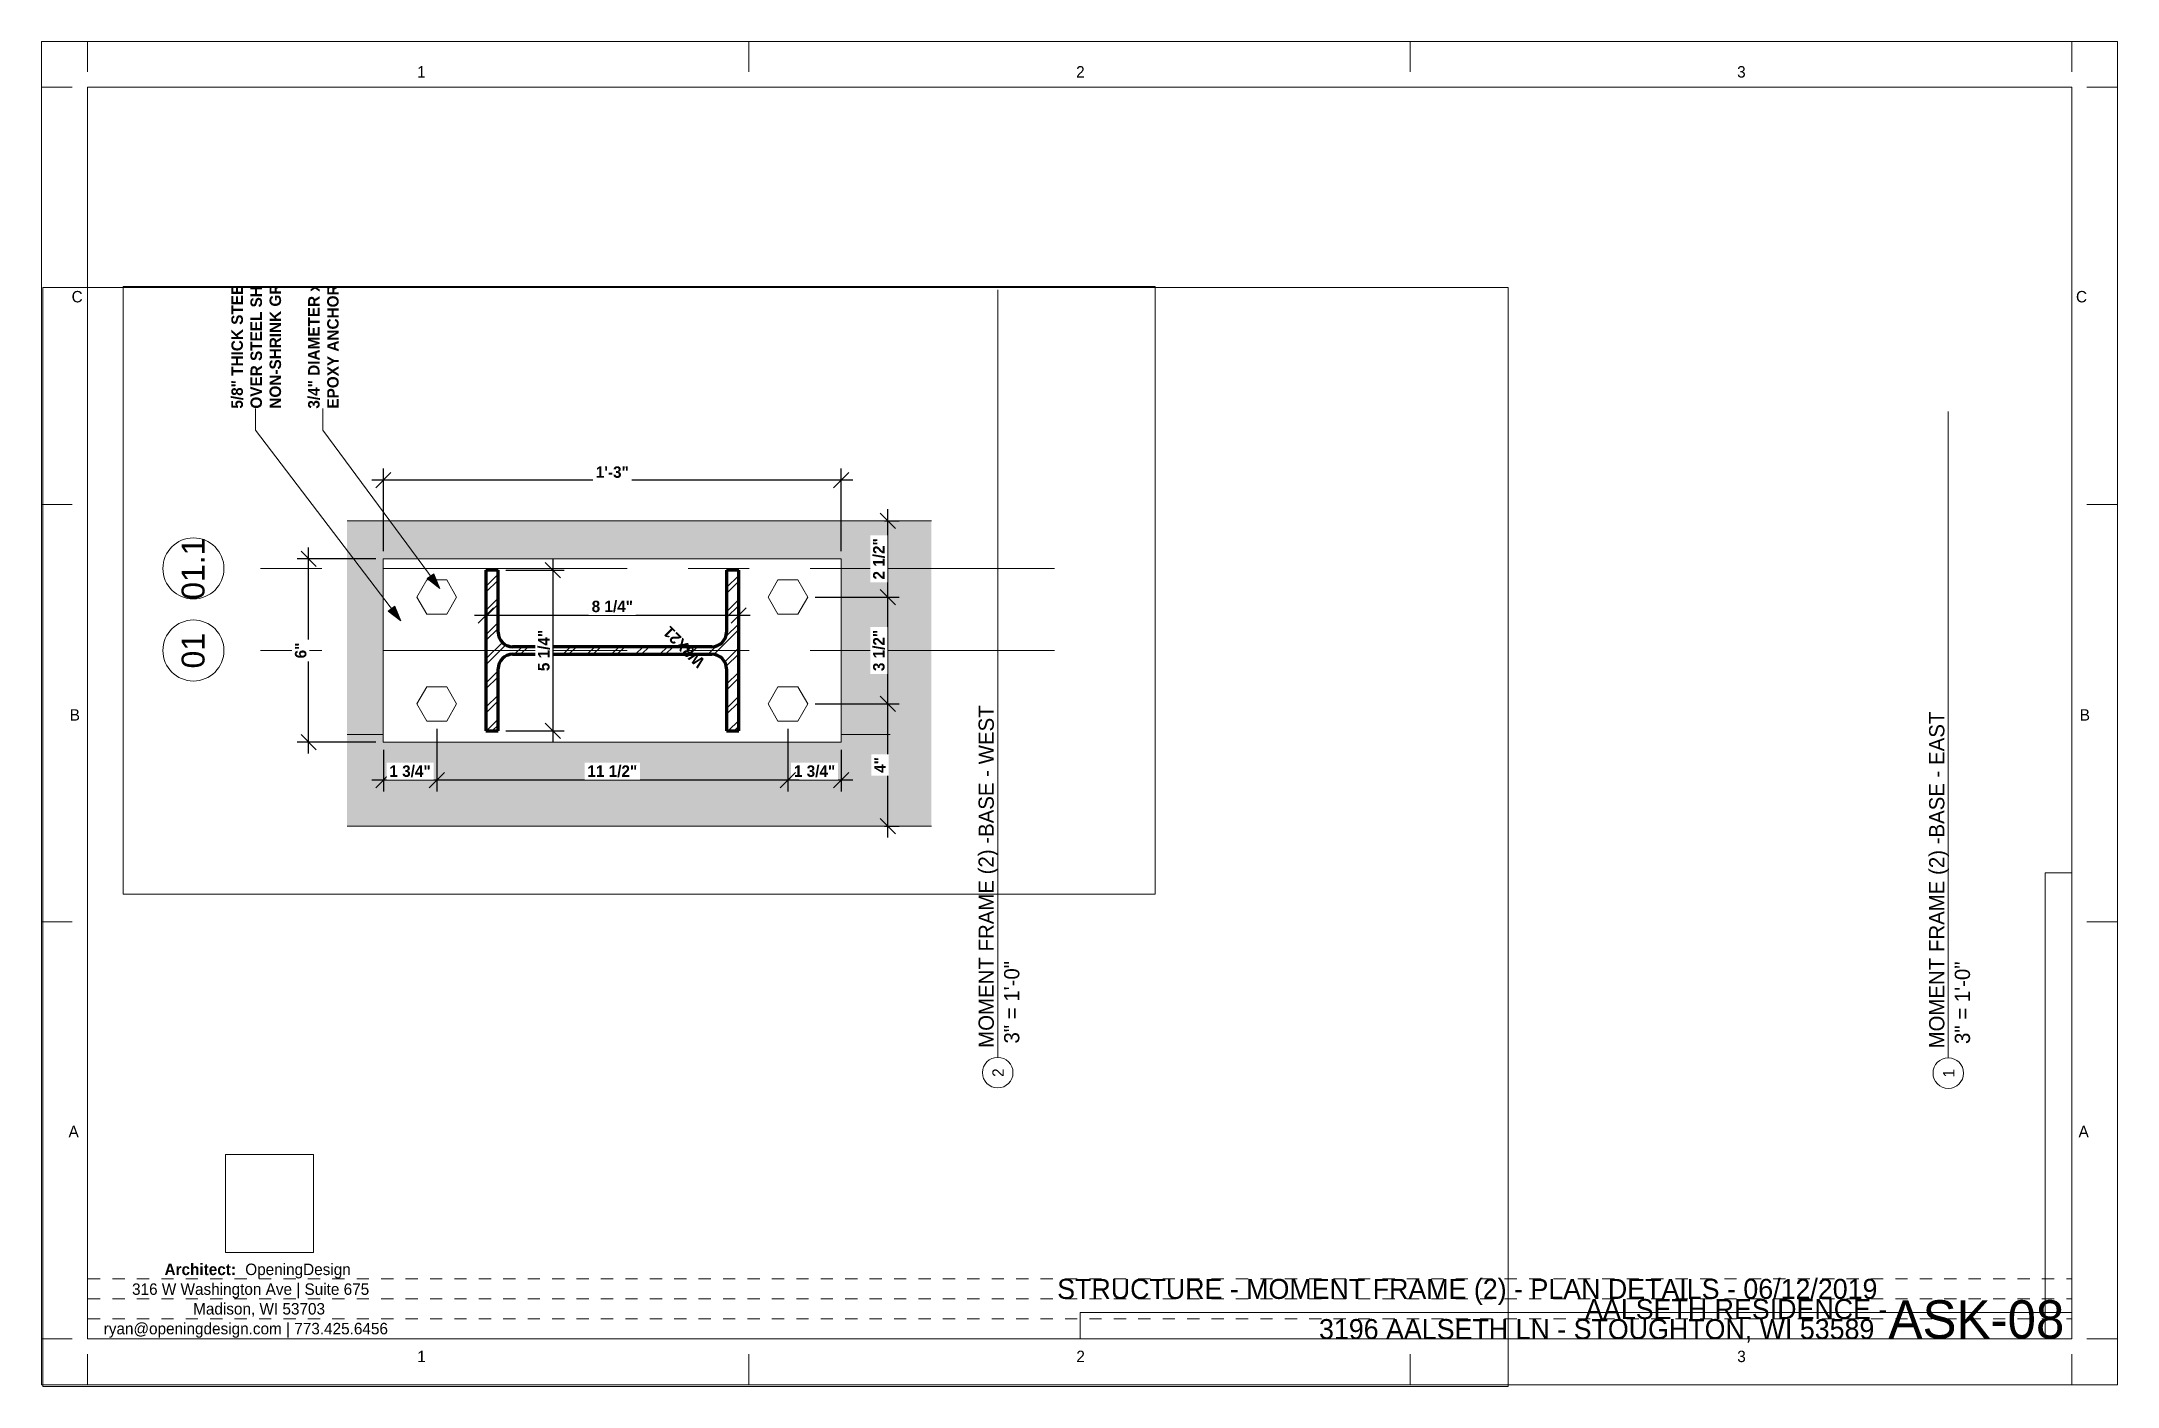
# Paper-space layout 'Layout1' of a CAD drawing. Header units: inches. Extents: x 0 to 17, y 0 to 11.
# The model-space entities are those that its viewports show. They can reach past a viewport. Long polylines and large blocks are cut down to what shows.
import ezdxf

# ---------------------------------------------------------------- set-up
doc = ezdxf.new("R2010")
doc.units = ezdxf.units.IN
doc.header["$MEASUREMENT"] = 0
for name, pattern in [('Dash 1_16_', [0.125, 0.0625, -0.0625]), ('Dot 1_32_', [0.03125, 0, -0.03125]), ('Grid Line 1_2_', [0.875, 0.5, -0.125, 0.125, -0.125])]:
    doc.linetypes.add(name, pattern=pattern)
for name, color, linetype, lineweight in [('A-ANNO-DIMS-1', 211, 'Continuous', 30), ('A-DETL-1', 90, 'Dash 1_16_', 9), ('A-GENM', 5, 'Continuous', 9), ('G-ANNO-TEXT', 231, 'Continuous', 9), ('G-ANNO-TTLB', 6, 'Continuous', 9), ('G-ANNO-TTLB-MEDM', 33, 'Continuous', 20), ('S-BEAM', 12, 'Continuous', 9), ('S-COLS-1', 7, 'Continuous', 9), ('S-COLS-2', 52, 'Continuous', 70), ('S-COLS-IDEN', 171, 'Continuous', 9), ('S-FNDN', 32, 'Continuous', 18), ('S-GRID-1', 1, 'Grid Line 1_2_', 9), ('S-GRID-IDEN', 1, 'Continuous', 9)]:
    doc.layers.add(name, color=color, linetype=linetype, lineweight=lineweight)
doc.layers.add('G-ANNO-NPLT', color=191, linetype='Continuous', plot=False)
doc.layers.add('S-FNDN-1', color=235, linetype='Continuous', lineweight=18, transparency=0.4)
doc.styles.add('Arial', font='arial.ttf', dxfattribs={"height": 0.75})
doc.styles.add('Century Gothic', font='ufonts.com_century-gothic.ttf', dxfattribs={"height": 0.125})
doc.styles.add('Century Gothic_1', font='ufonts.com_century-gothic.ttf', dxfattribs={"height": 0.09375})
doc.styles.add('Century Gothic_2', font='ufonts.com_century-gothic.ttf', dxfattribs={"height": 0.164062})
doc.styles.add('Century Gothic_3', font='ufonts.com_century-gothic.ttf', dxfattribs={"height": 0.3125})
doc.styles.add('Century Gothic_B', font='GOTHICB.TTF', dxfattribs={"height": 0.375})
doc.styles.add('Century Gothic_B_1', font='GOTHICB.TTF', dxfattribs={"height": 0.09375})
doc.dimstyles.new('OD__1_16__Tol__', dxfattribs={"dimscale": 12, "dimtxt": 0.391563, "dimasz": 0.041667, "dimexe": 0.03125, "dimexo": 0.020833, "dimgap": 0.005208, "dimtad": 1, "dimdec": 4, "dimrnd": 0.0625, "dimzin": 3, "dimdsep": 46, "dimlunit": 4, "dimtxsty": 'Century Gothic_B', "dimblk1": 'OBLIQUE', "dimblk2": 'OBLIQUE', "dimsah": 1, "dimcen": 0.09, "dimdle": 0.03125, "dimazin": 0, "dimtfac": 1, "dimtdec": 4, "dimtix": 1, "dimtmove": 0, "dimatfit": 3, "dimfxl": 1, "dimtvp": 1, "dimtfill": 1, "dimfrac": 2, "dimtolj": 1, "dimtzin": 0, "dimlwd": 30, "dimlwe": 30, "dimarcsym": 2})
picture_1 = doc.add_image_def('image1.jpg', size_in_pixel=(547, 610))
picture_2 = doc.add_image_def('image2.jpg', size_in_pixel=(95, 1663))
picture_3 = doc.add_image_def('image3.jpg', size_in_pixel=(3536, 95))

# ---------------------------------------------------------------- blocks, each defined once
blk = doc.blocks.new('Viewport - All On-1560281-STRUCTURE - MOMENT FRAME _2_ - PLAN DETAILS')
at = {"layer": 'G-ANNO-TTLB'}
for start, end in [(360, 180), (180, 360)]:
    blk.add_arc((-0.125, 0), 0.125, start, end, dxfattribs=at)
blk = doc.blocks.new('OD Title Block - 11x17 - Presentation - one-1825712-STRUCTURE - MOMENT FRAME _2_ - PLAN DETAILS')
at = {"layer": 'G-ANNO-TTLB'}
for p, q in [((-0.01, 11.014), (16.99, 11.014)), ((-0.01, 0.014), (-0.01, 11.014)), ((16.99, 0.014), (16.99, 11.014)), ((-0.01, 0.014), (16.99, 0.014))]:
    blk.add_line(p, q, dxfattribs=at)
at = {"layer": 'G-ANNO-TTLB', "linetype": 'Dot 1_32_', "lineweight": 13}
for p, q in [((0.371, 0.881), (16.615, 0.881)), ((0.371, 0.717), (16.615, 0.717)), ((0.371, 0.553), (16.615, 0.553))]:
    blk.add_line(p, q, dxfattribs=at)
at = {"layer": 'G-ANNO-TTLB-MEDM'}
for p, q in [((0.365, 10.764), (0.365, 11.014)), ((5.781, 10.764), (5.781, 11.014)), ((11.198, 10.764), (11.198, 11.014)), ((16.615, 10.764), (16.615, 11.014)), ((0.24, 10.639), (-0.01, 10.639)), ((0.365, 10.639), (16.615, 10.639)), ((0.365, 10.639), (0.365, 0.389)), ((16.615, 10.639), (16.615, 0.389)), ((16.74, 10.639), (16.99, 10.639)), ((0.24, 7.222), (-0.01, 7.222)), ((16.74, 7.222), (16.99, 7.222)), ((0.24, 3.805), (-0.01, 3.805)), ((16.74, 3.805), (16.99, 3.805)), ((0.24, 0.389), (-0.01, 0.389)), ((0.365, 0.389), (16.615, 0.389)), ((16.74, 0.389), (16.99, 0.389)), ((0.365, 0.264), (0.365, 0.014)), ((5.781, 0.264), (5.781, 0.014)), ((11.198, 0.264), (11.198, 0.014)), ((16.615, 0.264), (16.615, 0.014))]:
    blk.add_line(p, q, dxfattribs=at)
at = {"layer": 'G-ANNO-TTLB', "attachment_point": 1}
for s, insert, char_height, width, style in [('1', (3.065, 10.812), 0.0937, 0.08837, 'Century Gothic_1'), ('2', (8.462, 10.812), 0.0937, 0.08837, 'Century Gothic_1'), ('3', (13.875, 10.812), 0.0937, 0.08837, 'Century Gothic_1'), ('C', (0.236, 8.971), 0.0937, 0.11363, 'Century Gothic_1'), ('C', (16.65, 8.971), 0.0937, 0.11363, 'Century Gothic_1'), ('B', (0.221, 5.546), 0.0937, 0.09153, 'Century Gothic_1'), ('B', (16.681, 5.546), 0.0937, 0.09153, 'Century Gothic_1'), ('A', (0.211, 2.135), 0.0937, 0.11678, 'Century Gothic_1'), ('A', (16.671, 2.135), 0.0937, 0.11678, 'Century Gothic_1'), ('Architect: ', (0.997, 1.006), 0.09375, 0.80169, 'Century Gothic_B_1'), ('OpeningDesign', (1.658, 1.006), 0.09375, 1.212, 'Century Gothic_1'), ('316 W Washington Ave | Suite 675', (0.731, 0.844), 0.09375, 2.65756, 'Century Gothic_1'), ('Madison, WI 53703', (1.231, 0.683), 0.09375, 1.44556, 'Century Gothic_1'), ('ryan@openingdesign.com | 773.425.6456', (0.499, 0.521), 0.09375, 3.21937, 'Century Gothic_1'), ('1', (3.067, 0.293), 0.0937, 0.08837, 'Century Gothic_1'), ('2', (8.464, 0.293), 0.0937, 0.08837, 'Century Gothic_1'), ('3', (13.876, 0.293), 0.0937, 0.08837, 'Century Gothic_1')]:
    blk.add_mtext(s, dxfattribs=dict(at, insert=insert, char_height=char_height, width=width, style=style))
at = {"layer": 'G-ANNO-TTLB'}
image = blk.add_image(picture_2, insert=(16.397, 0.389), size_in_units=(0.218, 3.818), dxfattribs=at)
image.dxf.flags = 7
image = blk.add_image(picture_1, insert=(1.497, 1.098), size_in_units=(0.719, 0.802), dxfattribs=at)
image.dxf.flags = 7
image = blk.add_image(picture_3, insert=(8.496, 0.389), size_in_units=(8.119, 0.218), dxfattribs=at)
image.dxf.flags = 7
blk = doc.blocks.new('051200 - Structural Steel Framing - Base Plate - 4 holes - 5_8in x 6in x 15in-1891183-MOMENT FRAME _2_ -BASE - WEST')
at = {"layer": 'A-GENM'}
for p, q in [((-2629.57, 8421.325), (-2629.894, 8420.763)), ((-2628.92, 8421.325), (-2629.57, 8421.325)), ((-2628.595, 8420.763), (-2628.92, 8421.325)), ((-2618.07, 8421.325), (-2618.394, 8420.763)), ((-2617.42, 8421.325), (-2618.07, 8421.325)), ((-2617.095, 8420.763), (-2617.42, 8421.325)), ((-2629.894, 8420.763), (-2629.57, 8420.2)), ((-2628.92, 8420.2), (-2628.595, 8420.763)), ((-2618.394, 8420.763), (-2618.07, 8420.2)), ((-2617.42, 8420.2), (-2617.095, 8420.763)), ((-2629.57, 8420.2), (-2628.92, 8420.2)), ((-2618.07, 8420.2), (-2617.42, 8420.2)), ((-2629.57, 8417.825), (-2629.894, 8417.263)), ((-2628.92, 8417.825), (-2629.57, 8417.825)), ((-2628.595, 8417.263), (-2628.92, 8417.825)), ((-2618.07, 8417.825), (-2618.394, 8417.263)), ((-2617.42, 8417.825), (-2618.07, 8417.825)), ((-2617.095, 8417.263), (-2617.42, 8417.825)), ((-2629.894, 8417.263), (-2629.57, 8416.7)), ((-2628.92, 8416.7), (-2628.595, 8417.263)), ((-2618.394, 8417.263), (-2618.07, 8416.7)), ((-2617.42, 8416.7), (-2617.095, 8417.263)), ((-2629.57, 8416.7), (-2628.92, 8416.7)), ((-2618.07, 8416.7), (-2617.42, 8416.7))]:
    blk.add_line(p, q, dxfattribs=at)
at = {"layer": 'S-BEAM'}
for p, q in [((-2615.995, 8422.013), (-2630.995, 8422.013)), ((-2630.995, 8422.013), (-2630.995, 8416.013)), ((-2615.995, 8416.013), (-2615.995, 8422.013)), ((-2630.995, 8416.013), (-2615.995, 8416.013))]:
    blk.add_line(p, q, dxfattribs=at)
blk = doc.blocks.new('Grid - Grid Head - Circle-50561-MOMENT FRAME _2_ -BASE - WEST')
at = {"layer": 'S-GRID-IDEN'}
for start, end in [(90, 270), (270, 90)]:
    blk.add_arc((-2637.215, 8421.7), 1, start, end, dxfattribs=at)
blk = doc.blocks.new('_Oblique')
at = {"color": 0, "linetype": 'ByBlock', "lineweight": -2}
blk.add_line((-0.5, -0.5), (0.5, 0.5), dxfattribs=at)
blk = doc.blocks.new('DIMBLOCK11-MOMENT FRAME _2_ -BASE - WEST')
at = {"layer": 'A-ANNO-DIMS-1', "color": 0, "lineweight": 30, "transparency": 16777216}
for p, q in [((-2546.45, 8416.45), (-2546.45, 8414.393)), ((-2544.7, 8415.763), (-2544.7, 8414.393)), ((-2544.325, 8414.768), (-2546.825, 8414.768))]:
    blk.add_line(p, q, dxfattribs=at)
at = {"layer": 'Defpoints', "color": 0, "transparency": 16777216}
for p in [(-2546.45, 8416.7), (-2544.7, 8416.013)]:
    blk.add_point(p, dxfattribs=at)
at = {"layer": 'A-ANNO-DIMS-1', "color": 0, "lineweight": 30, "transparency": 16777216, "xscale": 0.4999999999999999, "yscale": 0.4999999999999999, "zscale": 0.4999999999999999, "rotation": 180}
blk.add_blockref('_Oblique', (-2546.45, 8414.768), dxfattribs=at)
at = {"layer": 'A-ANNO-DIMS-1', "color": 0, "lineweight": 30, "transparency": 16777216, "xscale": 0.4999999999999999, "yscale": 0.4999999999999999, "zscale": 0.4999999999999999}
blk.add_blockref('_Oblique', (-2544.7, 8414.768), dxfattribs=at)
at = {"layer": 'A-ANNO-DIMS-1', "color": 0, "transparency": 16777216, "insert": (-2545.575, 8415.056), "char_height": 0.375, "attachment_point": 5, "style": 'Century Gothic_B', "bg_fill": 3, "box_fill_scale": 1.25, "bg_fill_color": 256, "bg_fill_true_color": 13158600, "bg_fill_transparency": 0}
blk.add_mtext('\\A1;1 3/4"', dxfattribs=at)
at = {"layer": 'Defpoints', "color": 0, "transparency": 16777216}
blk.add_point((-2546.45, 8414.768), dxfattribs=at)
blk = doc.blocks.new('DIMBLOCK12-MOMENT FRAME _2_ -BASE - WEST')
at = {"layer": 'A-ANNO-DIMS-1', "color": 0, "lineweight": 30, "transparency": 16777216}
for p, q in [((-2557.95, 8416.45), (-2557.95, 8414.393)), ((-2546.45, 8416.45), (-2546.45, 8414.393)), ((-2546.075, 8414.768), (-2558.325, 8414.768))]:
    blk.add_line(p, q, dxfattribs=at)
at = {"layer": 'Defpoints', "color": 0, "transparency": 16777216}
for p in [(-2557.95, 8416.7), (-2546.45, 8416.7), (-2557.95, 8414.768)]:
    blk.add_point(p, dxfattribs=at)
at = {"layer": 'A-ANNO-DIMS-1', "color": 0, "lineweight": 30, "transparency": 16777216, "xscale": 0.4999999999999999, "yscale": 0.4999999999999999, "zscale": 0.4999999999999999, "rotation": 180}
blk.add_blockref('_Oblique', (-2557.95, 8414.768), dxfattribs=at)
at = {"layer": 'A-ANNO-DIMS-1', "color": 0, "lineweight": 30, "transparency": 16777216, "xscale": 0.4999999999999999, "yscale": 0.4999999999999999, "zscale": 0.4999999999999999}
blk.add_blockref('_Oblique', (-2546.45, 8414.768), dxfattribs=at)
at = {"layer": 'A-ANNO-DIMS-1', "color": 0, "transparency": 16777216, "insert": (-2552.2, 8415.056), "char_height": 0.375, "attachment_point": 5, "style": 'Century Gothic_B', "bg_fill": 3, "box_fill_scale": 1.25, "bg_fill_color": 256, "bg_fill_true_color": 13158600, "bg_fill_transparency": 0}
blk.add_mtext('\\A1;11 1/2"', dxfattribs=at)
blk = doc.blocks.new('DIMBLOCK13-MOMENT FRAME _2_ -BASE - WEST')
at = {"layer": 'A-ANNO-DIMS-1', "color": 0, "lineweight": 30, "transparency": 16777216}
for p, q in [((-2557.95, 8416.45), (-2557.95, 8414.393)), ((-2559.7, 8415.763), (-2559.7, 8414.393)), ((-2557.575, 8414.768), (-2560.075, 8414.768))]:
    blk.add_line(p, q, dxfattribs=at)
at = {"layer": 'Defpoints', "color": 0, "transparency": 16777216}
for p in [(-2557.95, 8416.7), (-2559.7, 8416.013)]:
    blk.add_point(p, dxfattribs=at)
at = {"layer": 'A-ANNO-DIMS-1', "color": 0, "lineweight": 30, "transparency": 16777216, "xscale": 0.4999999999999999, "yscale": 0.4999999999999999, "zscale": 0.4999999999999999, "rotation": 180}
blk.add_blockref('_Oblique', (-2559.7, 8414.768), dxfattribs=at)
at = {"layer": 'A-ANNO-DIMS-1', "color": 0, "lineweight": 30, "transparency": 16777216, "xscale": 0.4999999999999999, "yscale": 0.4999999999999999, "zscale": 0.4999999999999999}
blk.add_blockref('_Oblique', (-2557.95, 8414.768), dxfattribs=at)
at = {"layer": 'A-ANNO-DIMS-1', "color": 0, "transparency": 16777216, "insert": (-2558.825, 8415.056), "char_height": 0.375, "attachment_point": 5, "style": 'Century Gothic_B', "bg_fill": 3, "box_fill_scale": 1.25, "bg_fill_color": 256, "bg_fill_true_color": 13158600, "bg_fill_transparency": 0}
blk.add_mtext('\\A1;1 3/4"', dxfattribs=at)
at = {"layer": 'Defpoints', "color": 0, "transparency": 16777216}
blk.add_point((-2559.7, 8414.768), dxfattribs=at)
blk = doc.blocks.new('DIMBLOCK14-MOMENT FRAME _2_ -BASE - WEST')
at = {"layer": 'A-ANNO-DIMS-1', "color": 0, "lineweight": 30, "transparency": 16777216}
for p, q in [((-2559.7, 8422.263), (-2559.7, 8424.969)), ((-2544.7, 8422.263), (-2544.7, 8424.969)), ((-2544.325, 8424.594), (-2560.075, 8424.594))]:
    blk.add_line(p, q, dxfattribs=at)
at = {"layer": 'Defpoints', "color": 0, "transparency": 16777216}
for p in [(-2559.7, 8424.594), (-2559.7, 8422.013), (-2544.7, 8422.013)]:
    blk.add_point(p, dxfattribs=at)
at = {"layer": 'A-ANNO-DIMS-1', "color": 0, "lineweight": 30, "transparency": 16777216, "xscale": 0.4999999999999999, "yscale": 0.4999999999999999, "zscale": 0.4999999999999999, "rotation": 180}
blk.add_blockref('_Oblique', (-2559.7, 8424.594), dxfattribs=at)
at = {"layer": 'A-ANNO-DIMS-1', "color": 0, "lineweight": 30, "transparency": 16777216, "xscale": 0.4999999999999999, "yscale": 0.4999999999999999, "zscale": 0.4999999999999999}
blk.add_blockref('_Oblique', (-2544.7, 8424.594), dxfattribs=at)
at = {"layer": 'A-ANNO-DIMS-1', "color": 0, "transparency": 16777216, "insert": (-2552.2, 8424.853), "char_height": 0.375, "attachment_point": 5, "style": 'Century Gothic_B', "bg_fill": 3, "box_fill_scale": 1.25, "bg_fill_color": 256, "bg_fill_true_color": 13158600, "bg_fill_transparency": 0}
blk.add_mtext('\\A1;1\'-3"', dxfattribs=at)
blk = doc.blocks.new('DIMBLOCK15-MOMENT FRAME _2_ -BASE - WEST')
at = {"layer": 'A-ANNO-DIMS-1', "color": 0, "lineweight": 30, "transparency": 16777216}
for p, q in [((-2562.146, 8415.638), (-2562.146, 8422.388)), ((-2559.95, 8422.013), (-2562.521, 8422.013)), ((-2559.95, 8416.013), (-2562.521, 8416.013))]:
    blk.add_line(p, q, dxfattribs=at)
at = {"layer": 'Defpoints', "color": 0, "transparency": 16777216}
for p in [(-2562.146, 8422.013), (-2559.7, 8422.013), (-2559.7, 8416.013)]:
    blk.add_point(p, dxfattribs=at)
at = {"layer": 'A-ANNO-DIMS-1', "color": 0, "lineweight": 30, "transparency": 16777216, "xscale": 0.4999999999999999, "yscale": 0.4999999999999999, "zscale": 0.4999999999999999}
for p, rotation in [((-2562.146, 8422.013), 90), ((-2562.146, 8416.013), 270)]:
    blk.add_blockref('_Oblique', p, dxfattribs=dict(at, rotation=rotation))
at = {"layer": 'A-ANNO-DIMS-1', "color": 0, "transparency": 16777216, "insert": (-2562.406, 8419.013), "char_height": 0.375, "attachment_point": 5, "rotation": 90, "style": 'Century Gothic_B', "bg_fill": 3, "box_fill_scale": 1.25, "bg_fill_color": 256, "bg_fill_true_color": 13158600, "bg_fill_transparency": 0}
blk.add_mtext('\\A1;6"', dxfattribs=at)
blk = doc.blocks.new('DIMBLOCK16-MOMENT FRAME _2_ -BASE - WEST')
at = {"layer": 'A-ANNO-DIMS-1', "color": 0, "lineweight": 30, "transparency": 16777216}
for p, q in [((-2556.34, 8420.059), (-2556.34, 8420.538)), ((-2548.06, 8420.059), (-2548.06, 8420.538)), ((-2547.685, 8420.163), (-2556.715, 8420.163))]:
    blk.add_line(p, q, dxfattribs=at)
at = {"layer": 'Defpoints', "color": 0, "transparency": 16777216}
for p in [(-2556.34, 8420.163), (-2556.34, 8419.809), (-2548.06, 8419.809)]:
    blk.add_point(p, dxfattribs=at)
at = {"layer": 'A-ANNO-DIMS-1', "color": 0, "lineweight": 30, "transparency": 16777216, "xscale": 0.4999999999999999, "yscale": 0.4999999999999999, "zscale": 0.4999999999999999, "rotation": 180}
blk.add_blockref('_Oblique', (-2556.34, 8420.163), dxfattribs=at)
at = {"layer": 'A-ANNO-DIMS-1', "color": 0, "lineweight": 30, "transparency": 16777216, "xscale": 0.4999999999999999, "yscale": 0.4999999999999999, "zscale": 0.4999999999999999}
blk.add_blockref('_Oblique', (-2548.06, 8420.163), dxfattribs=at)
at = {"layer": 'A-ANNO-DIMS-1', "color": 0, "transparency": 16777216, "insert": (-2552.2, 8420.451), "char_height": 0.375, "attachment_point": 5, "style": 'Century Gothic_B', "bg_fill": 3, "box_fill_scale": 1.25, "bg_fill_color": 256, "bg_fill_true_color": 13158600, "bg_fill_transparency": 0}
blk.add_mtext('\\A1;8 1/4"', dxfattribs=at)
blk = doc.blocks.new('DIMBLOCK17-MOMENT FRAME _2_ -BASE - WEST')
at = {"layer": 'A-ANNO-DIMS-1', "color": 0, "lineweight": 30, "transparency": 16777216}
for p, q in [((-2554.151, 8422.023), (-2554.151, 8416.003)), ((-2555.69, 8421.648), (-2553.776, 8421.648)), ((-2555.69, 8416.378), (-2553.776, 8416.378))]:
    blk.add_line(p, q, dxfattribs=at)
at = {"layer": 'Defpoints', "color": 0, "transparency": 16777216}
for p in [(-2555.94, 8421.648), (-2555.94, 8416.378), (-2554.151, 8416.378)]:
    blk.add_point(p, dxfattribs=at)
at = {"layer": 'A-ANNO-DIMS-1', "color": 0, "lineweight": 30, "transparency": 16777216, "xscale": 0.4999999999999999, "yscale": 0.4999999999999999, "zscale": 0.4999999999999999}
for p, rotation in [((-2554.151, 8421.648), 90), ((-2554.151, 8416.378), 270)]:
    blk.add_blockref('_Oblique', p, dxfattribs=dict(at, rotation=rotation))
at = {"layer": 'A-ANNO-DIMS-1', "color": 0, "transparency": 16777216, "insert": (-2554.439, 8419.013), "char_height": 0.375, "attachment_point": 5, "rotation": 90, "style": 'Century Gothic_B', "bg_fill": 3, "box_fill_scale": 1.25, "bg_fill_color": 256, "bg_fill_true_color": 13158600, "bg_fill_transparency": 0}
blk.add_mtext('\\A1;5 1/4"', dxfattribs=at)
blk = doc.blocks.new('DIMBLOCK18-MOMENT FRAME _2_ -BASE - WEST')
at = {"layer": 'A-ANNO-DIMS-1', "color": 0, "lineweight": 30, "transparency": 16777216}
for p, q in [((-2543.176, 8412.888), (-2543.176, 8417.638)), ((-2545.551, 8417.263), (-2542.801, 8417.263)), ((-2543.28, 8413.263), (-2542.801, 8413.263))]:
    blk.add_line(p, q, dxfattribs=at)
at = {"layer": 'Defpoints', "color": 0, "transparency": 16777216}
for p in [(-2545.801, 8417.263), (-2543.176, 8417.263), (-2543.53, 8413.263)]:
    blk.add_point(p, dxfattribs=at)
at = {"layer": 'A-ANNO-DIMS-1', "color": 0, "lineweight": 30, "transparency": 16777216, "xscale": 0.4999999999999999, "yscale": 0.4999999999999999, "zscale": 0.4999999999999999}
for p, rotation in [((-2543.176, 8417.263), 90), ((-2543.176, 8413.263), 270)]:
    blk.add_blockref('_Oblique', p, dxfattribs=dict(at, rotation=rotation))
at = {"layer": 'A-ANNO-DIMS-1', "color": 0, "transparency": 16777216, "insert": (-2543.431, 8415.263), "char_height": 0.375, "attachment_point": 5, "rotation": 90, "style": 'Century Gothic_B', "bg_fill": 3, "box_fill_scale": 1.25, "bg_fill_color": 256, "bg_fill_true_color": 13158600, "bg_fill_transparency": 0}
blk.add_mtext('\\A1;4"', dxfattribs=at)
blk = doc.blocks.new('DIMBLOCK19-MOMENT FRAME _2_ -BASE - WEST')
at = {"layer": 'A-ANNO-DIMS-1', "color": 0, "lineweight": 30, "transparency": 16777216}
for p, q in [((-2543.176, 8416.888), (-2543.176, 8421.138)), ((-2545.551, 8420.763), (-2542.801, 8420.763)), ((-2545.551, 8417.263), (-2542.801, 8417.263))]:
    blk.add_line(p, q, dxfattribs=at)
at = {"layer": 'Defpoints', "color": 0, "transparency": 16777216}
for p in [(-2545.801, 8420.763), (-2543.176, 8420.763), (-2545.801, 8417.263)]:
    blk.add_point(p, dxfattribs=at)
at = {"layer": 'A-ANNO-DIMS-1', "color": 0, "lineweight": 30, "transparency": 16777216, "xscale": 0.4999999999999999, "yscale": 0.4999999999999999, "zscale": 0.4999999999999999}
for p, rotation in [((-2543.176, 8420.763), 90), ((-2543.176, 8417.263), 270)]:
    blk.add_blockref('_Oblique', p, dxfattribs=dict(at, rotation=rotation))
at = {"layer": 'A-ANNO-DIMS-1', "color": 0, "transparency": 16777216, "insert": (-2543.465, 8419.013), "char_height": 0.375, "attachment_point": 5, "rotation": 90, "style": 'Century Gothic_B', "bg_fill": 3, "box_fill_scale": 1.25, "bg_fill_color": 256, "bg_fill_true_color": 13158600, "bg_fill_transparency": 0}
blk.add_mtext('\\A1;3 1/2"', dxfattribs=at)
blk = doc.blocks.new('DIMBLOCK20-MOMENT FRAME _2_ -BASE - WEST')
at = {"layer": 'A-ANNO-DIMS-1', "color": 0, "lineweight": 30, "transparency": 16777216}
for p, q in [((-2543.176, 8420.388), (-2543.176, 8423.638)), ((-2543.28, 8423.263), (-2542.801, 8423.263)), ((-2545.551, 8420.763), (-2542.801, 8420.763))]:
    blk.add_line(p, q, dxfattribs=at)
at = {"layer": 'Defpoints', "color": 0, "transparency": 16777216}
for p in [(-2543.53, 8423.263), (-2543.176, 8423.263), (-2545.801, 8420.763)]:
    blk.add_point(p, dxfattribs=at)
at = {"layer": 'A-ANNO-DIMS-1', "color": 0, "lineweight": 30, "transparency": 16777216, "xscale": 0.4999999999999999, "yscale": 0.4999999999999999, "zscale": 0.4999999999999999}
for p, rotation in [((-2543.176, 8423.263), 90), ((-2543.176, 8420.763), 270)]:
    blk.add_blockref('_Oblique', p, dxfattribs=dict(at, rotation=rotation))
at = {"layer": 'A-ANNO-DIMS-1', "color": 0, "transparency": 16777216, "insert": (-2543.465, 8422.013), "char_height": 0.375, "attachment_point": 5, "rotation": 90, "style": 'Century Gothic_B', "bg_fill": 3, "box_fill_scale": 1.25, "bg_fill_color": 256, "bg_fill_true_color": 13158600, "bg_fill_transparency": 0}
blk.add_mtext('\\A1;2 1/2"', dxfattribs=at)

msp = doc.modelspace()

# ---------------------------------------------------------------- hatches: boundary and pattern name
at = {"layer": 'G-ANNO-TEXT'}
for points in [[(-2557.85402, 8421.04643), (-2558.04366, 8421.52808), (-2558.25908, 8421.36873)], [(-2559.13105, 8419.98223), (-2559.32734, 8420.46121), (-2559.54053, 8420.29889)]]:
    msp.add_hatch(color=256, dxfattribs=at).paths.add_polyline_path(points, flags=0)
at = {"layer": 'S-COLS-1'}
h = msp.add_hatch(dxfattribs=at)
h.set_pattern_fill('FP_2', color=256, style=0, pattern_type=2)
h.set_pattern_definition([(45, (-2521.74746, 8621.226), (-0.3959798, 0.3959798), []), (45, (-2521.74746, 8621.826), (-0.3959798, 0.3959798), [])])
h.paths.add_polyline_path([(-2548.46029, 8416.37775), (-2548.06029, 8416.37775), (-2548.06029, 8421.64775), (-2548.46029, 8421.64775), (-2548.46029, 8419.61275), (-2548.47647, 8419.48982), (-2548.52392, 8419.37525), (-2548.59941, 8419.27688), (-2548.69779, 8419.20139), (-2548.81235, 8419.15394), (-2548.93529, 8419.13775), (-2555.46529, 8419.13775), (-2555.58822, 8419.15394), (-2555.70279, 8419.20139), (-2555.80116, 8419.27688), (-2555.87665, 8419.37525), (-2555.9241, 8419.48982), (-2555.94029, 8419.61275), (-2555.94029, 8421.64775), (-2556.34029, 8421.64775), (-2556.34029, 8416.37775), (-2555.94029, 8416.37775), (-2555.94029, 8418.41275), (-2555.9241, 8418.53569), (-2555.87665, 8418.65025), (-2555.80116, 8418.74863), (-2555.70279, 8418.82412), (-2555.58822, 8418.87157), (-2555.46529, 8418.88775), (-2548.93529, 8418.88775), (-2548.81235, 8418.87157), (-2548.69779, 8418.82412), (-2548.59941, 8418.74863), (-2548.52392, 8418.65025), (-2548.47647, 8418.53569), (-2548.46029, 8418.41275), (-2548.46029, 8418.30572)], flags=0)
at = {"layer": 'S-FNDN-1'}
for points in [[(-2560.88939, 8413.26275), (-2552.90279, 8413.26275), (-2552.90279, 8416.01275), (-2559.70029, 8416.01275), (-2559.70029, 8422.01275), (-2552.90279, 8422.01275), (-2552.90279, 8423.26275), (-2560.88939, 8423.26275), (-2560.88939, 8413.52533)], [(-2544.70029, 8413.26275), (-2541.74939, 8413.26275), (-2541.74939, 8423.26275), (-2552.90279, 8423.26275), (-2552.90279, 8422.01275), (-2544.70029, 8422.01275), (-2544.70029, 8416.01275), (-2552.90279, 8416.01275), (-2552.90279, 8413.26275), (-2551.31939, 8413.26275)]]:
    msp.add_hatch(color=256, dxfattribs=at).paths.add_polyline_path(points, flags=0)

# ---------------------------------------------------------------- linework, layer by layer
at = {"layer": 'A-DETL-1'}
for p, q in [((-2560.88939, 8416.26275), (-2559.70029, 8416.26275)), ((-2544.70029, 8416.26275), (-2541.74939, 8416.26275))]:
    msp.add_line(p, q, dxfattribs=at)
at = {"layer": 'G-ANNO-TEXT'}
for p, q in [((-2563.88446, 8426.22552), (-2563.88446, 8426.93498)), ((-2561.68512, 8426.22552), (-2561.68512, 8426.93498)), ((-2559.13105, 8419.98223), (-2563.88446, 8426.22552)), ((-2557.85402, 8421.04643), (-2561.68512, 8426.22552)), ((-2558.04366, 8421.52808), (-2558.25908, 8421.36873)), ((-2558.25908, 8421.36873), (-2557.85402, 8421.04643)), ((-2557.85402, 8421.04643), (-2558.04366, 8421.52808)), ((-2559.32734, 8420.46121), (-2559.54053, 8420.29889)), ((-2559.13105, 8419.98223), (-2559.32734, 8420.46121)), ((-2559.54053, 8420.29889), (-2559.13105, 8419.98223))]:
    msp.add_line(p, q, dxfattribs=at)
at = {"layer": 'S-COLS-2'}
for p, q in [((-2555.94029, 8421.64775), (-2556.34029, 8421.64775)), ((-2556.34029, 8421.64775), (-2556.34029, 8416.37775)), ((-2555.94029, 8419.61275), (-2555.94029, 8421.64775)), ((-2548.06029, 8421.64775), (-2548.46029, 8421.64775)), ((-2548.46029, 8421.64775), (-2548.46029, 8419.61275)), ((-2548.06029, 8416.37775), (-2548.06029, 8421.64775)), ((-2548.93529, 8419.13775), (-2555.46529, 8419.13775)), ((-2555.46529, 8418.88775), (-2548.93529, 8418.88775)), ((-2555.94029, 8416.37775), (-2555.94029, 8418.41275)), ((-2548.46029, 8418.41275), (-2548.46029, 8416.37775)), ((-2556.34029, 8416.37775), (-2555.94029, 8416.37775)), ((-2548.46029, 8416.37775), (-2548.06029, 8416.37775))]:
    msp.add_line(p, q, dxfattribs=at)
for centre, start, end in [((-2555.46529, 8419.61275), 180, 270), ((-2548.93529, 8419.61275), 270, 0), ((-2555.46529, 8418.41275), 90, 180), ((-2548.93529, 8418.41275), 0, 90)]:
    msp.add_arc(centre, 0.475, start, end, dxfattribs=at)
at = {"layer": 'S-FNDN'}
for p, q in [((-2560.88939, 8423.26275), (-2541.74939, 8423.26275)), ((-2541.74939, 8413.26275), (-2560.88939, 8413.26275))]:
    msp.add_line(p, q, dxfattribs=at)
at = {"layer": 'S-GRID-1'}
for p, q in [((-2537.71829, 8421.70025), (-2564.92, 8421.70025)), ((-2537.71829, 8419.01275), (-2564.92, 8419.01275))]:
    msp.add_line(p, q, dxfattribs=at)

# ---------------------------------------------------------------- block references
at = {"layer": 'S-BEAM'}
msp.add_blockref('051200 - Structural Steel Framing - Base Plate - 4 holes - 5_8in x 6in x 15in-1891183-MOMENT FRAME _2_ -BASE - WEST', (71.29454, 0), dxfattribs=at)
at = {"layer": 'S-GRID-IDEN'}
for p in [(71.29454, 0), (71.29454, -2.6875)]:
    msp.add_blockref('Grid - Grid Head - Circle-50561-MOMENT FRAME _2_ -BASE - WEST', p, dxfattribs=at)

# ---------------------------------------------------------------- texts
at = {"layer": 'G-ANNO-TEXT', "char_height": 0.375, "attachment_point": 1, "rotation": 90, "style": 'Century Gothic_B'}
for s, insert, width in [('3/4" DIAMETER x 8" EMBEDMENT', (-2562.16449, 8426.93498), 9.696), ('5/8" THICK STEEL BASE PLATE', (-2564.67643, 8426.93498), 8.585), ('OVER STEEL SHIMS OR', (-2564.05143, 8426.93498), 6.6155), ('NON-SHRINK GROUT', (-2563.42643, 8426.93498), 6.3125), ('EPOXY ANCHORS', (-2561.53949, 8426.93498), 5.441375)]:
    msp.add_mtext(s, dxfattribs=dict(at, insert=insert, width=width))
at = {"layer": 'S-GRID-IDEN', "char_height": 0.75, "attachment_point": 1, "rotation": 90, "style": 'Arial'}
for s, insert, width in [('01.1', (-2566.307, 8420.67408), 2.4745), ('01', (-2566.307, 8418.42359), 1.414)]:
    msp.add_mtext(s, dxfattribs=dict(at, insert=insert, width=width))

# ---------------------------------------------------------------- next in the draw order: dimensions: what is measured, and where the dimension line sits
at = {"layer": 'A-ANNO-DIMS-1'}
for base, p1, p2, override, picture, middle in [((-2559.70029, 8424.59375), (-2544.70029, 8422.01275), (-2559.70029, 8422.01275), {"dimpost": '<>', "dimfxl": 15}, 'DIMBLOCK14-MOMENT FRAME _2_ -BASE - WEST', (-2552.20029, 8424.85318)), ((-2556.34029, 8420.16261), (-2548.06029, 8419.80906), (-2556.34029, 8419.80906), {"dimpost": '<>', "dimfxl": 8.28}, 'DIMBLOCK16-MOMENT FRAME _2_ -BASE - WEST', (-2552.20029, 8420.45136)), ((-2546.45029, 8414.76767), (-2544.70029, 8416.01275), (-2546.45029, 8416.70025), {"dimpost": '<>', "dimfxl": 1.880201}, 'DIMBLOCK11-MOMENT FRAME _2_ -BASE - WEST', (-2545.57529, 8415.05642))]:
    dim = msp.add_linear_dim(base=base, p1=p1, p2=p2, dimstyle='OD__1_16__Tol__', override=override, dxfattribs=at)
    dim.commit()
    dim.dimension.update_dxf_attribs({"geometry": picture, "text_midpoint": middle})

# ---------------------------------------------------------------- next in the draw order: texts
at = {"layer": 'S-COLS-IDEN', "insert": (-2549.40709, 8418.41097), "char_height": 0.375, "width": 2.121, "attachment_point": 1, "rotation": 135, "style": 'Century Gothic_B'}
msp.add_mtext('W8X21', dxfattribs=at)

# ---------------------------------------------------------------- next in the draw order: dimensions: what is measured, and where the dimension line sits
at = {"layer": 'A-ANNO-DIMS-1'}
dim = msp.add_linear_dim(base=(-2543.17632, 8417.26275), p1=(-2543.52988, 8413.26275), p2=(-2545.80077, 8417.26275), angle=90, dimstyle='OD__1_16__Tol__', override={"dimpost": '<>', "dimfxl": 4.599667}, dxfattribs=at)
dim.commit()
dim.dimension.update_dxf_attribs({"geometry": 'DIMBLOCK18-MOMENT FRAME _2_ -BASE - WEST', "text_midpoint": (-2543.43104, 8415.26275)})
dim = msp.add_linear_dim(base=(-2557.95029, 8414.76767), p1=(-2546.45029, 8416.70025), p2=(-2557.95029, 8416.70025), dimstyle='OD__1_16__Tol__', override={"dimpost": '<>', "dimfxl": 11.5}, dxfattribs=at)
dim.commit()
dim.dimension.update_dxf_attribs({"geometry": 'DIMBLOCK12-MOMENT FRAME _2_ -BASE - WEST', "text_midpoint": (-2552.20029, 8415.05642)})

# ---------------------------------------------------------------- next in the draw order: dimensions: what is measured, and where the dimension line sits
for base, p1, p2, override, picture, middle in [((-2554.15067, 8416.37775), (-2555.94029, 8421.64775), (-2555.94029, 8416.37775), {"dimpost": '<>', "dimfxl": 5.27}, 'DIMBLOCK17-MOMENT FRAME _2_ -BASE - WEST', (-2554.43942, 8419.01275)), ((-2543.17632, 8420.76275), (-2545.80077, 8417.26275), (-2545.80077, 8420.76275), {"dimpost": '<>', "dimfxl": 3.5}, 'DIMBLOCK19-MOMENT FRAME _2_ -BASE - WEST', (-2543.46507, 8419.01275))]:
    dim = msp.add_linear_dim(base=base, p1=p1, p2=p2, angle=90, dimstyle='OD__1_16__Tol__', override=override, dxfattribs=at)
    dim.commit()
    dim.dimension.update_dxf_attribs({"geometry": picture, "text_midpoint": middle})
dim = msp.add_linear_dim(base=(-2559.70029, 8414.76767), p1=(-2557.95029, 8416.70025), p2=(-2559.70029, 8416.01275), dimstyle='OD__1_16__Tol__', override={"dimpost": '<>', "dimfxl": 1.880201}, dxfattribs=at)
dim.commit()
dim.dimension.update_dxf_attribs({"geometry": 'DIMBLOCK13-MOMENT FRAME _2_ -BASE - WEST', "text_midpoint": (-2558.82529, 8415.05642)})

# ---------------------------------------------------------------- next in the draw order: dimensions: what is measured, and where the dimension line sits
for base, p1, p2, override, picture, middle in [((-2543.17632, 8423.26275), (-2545.80077, 8420.76275), (-2543.52988, 8423.26275), {"dimpost": '<>', "dimfxl": 3.377415}, 'DIMBLOCK20-MOMENT FRAME _2_ -BASE - WEST', (-2543.46507, 8422.01275)), ((-2562.14628, 8422.01275), (-2559.70029, 8416.01275), (-2559.70029, 8422.01275), {"dimpost": '<>', "dimfxl": 6}, 'DIMBLOCK15-MOMENT FRAME _2_ -BASE - WEST', (-2562.40571, 8419.01275))]:
    dim = msp.add_linear_dim(base=base, p1=p1, p2=p2, angle=90, dimstyle='OD__1_16__Tol__', override=override, dxfattribs=at)
    dim.commit()
    dim.dimension.update_dxf_attribs({"geometry": picture, "text_midpoint": middle})

psp = doc.layouts.get("Layout1")

# ---------------------------------------------------------------- linework, layer by layer
at = {"layer": 'G-ANNO-NPLT', "lineweight": 9}
for p, q in [((7.82, 2.695), (7.82, 8.981)), ((15.604, 2.691), (15.604, 7.984))]:
    psp.add_line(p, q, dxfattribs=at)

# ---------------------------------------------------------------- block references
at = {"layer": 'G-ANNO-TTLB'}
psp.add_blockref('OD Title Block - 11x17 - Presentation - one-1825712-STRUCTURE - MOMENT FRAME _2_ - PLAN DETAILS', (0, 0), dxfattribs=at)
at = {"layer": 'G-ANNO-TTLB', "rotation": 89.9999999999999}
for p in [(7.82, 2.695), (15.604, 2.691)]:
    psp.add_blockref('Viewport - All On-1560281-STRUCTURE - MOMENT FRAME _2_ - PLAN DETAILS', p, dxfattribs=at)

# ---------------------------------------------------------------- texts
at = {"layer": 'G-ANNO-TTLB', "attachment_point": 1, "rotation": 90}
for s, insert, char_height, width, style in [('MOMENT FRAME (2) -BASE - WEST', (7.663, 2.773), 0.125, 3.33616, 'Century Gothic'), ('MOMENT FRAME (2) -BASE - EAST', (15.447, 2.768), 0.125, 3.28566, 'Century Gothic'), (' 3" = 1\'-0"', (7.872, 2.762), 0.125, 0.90269, 'Century Gothic'), (' 3" = 1\'-0"', (15.657, 2.758), 0.125, 0.90269, 'Century Gothic'), ('2', (7.776, 2.535), 0.0937, 0.08837, 'Century Gothic_1'), ('1', (15.561, 2.531), 0.0937, 0.08837, 'Century Gothic_1')]:
    psp.add_mtext(s, dxfattribs=dict(at, insert=insert, char_height=char_height, width=width, style=style))
at = {"layer": 'G-ANNO-TTLB', "attachment_point": 1}
for s, insert, char_height, width, style in [('STRUCTURE - MOMENT FRAME (2) - PLAN DETAILS - 06/12/2019', (8.307, 0.881), 0.16406, 8.06737, 'Century Gothic_2'), ('AALSETH RESIDENCE -', (12.63, 0.716), 0.16406, 2.828, 'Century Gothic_2'), ('ASK-08', (15.114, 0.706), 0.3125, 1.72962, 'Century Gothic_3'), ('3196 AALSETH LN - STOUGHTON, WI 53589', (10.451, 0.552), 0.16406, 5.46978, 'Century Gothic_2')]:
    psp.add_mtext(s, dxfattribs=dict(at, insert=insert, char_height=char_height, width=width, style=style))

# ---------------------------------------------------------------- viewports
at = {"layer": '0'}
psp.add_viewport(center=(6, 4.5), size=(12, 9), view_center_point=(6, 4.5), view_height=12, dxfattribs=at)
at = {"layer": 'G-ANNO-NPLT'}
psp.add_viewport(center=(4.884, 6.52), size=(8.449, 4.97737), view_center_point=(-2551.31915, 8420.98574), view_height=19.9094976, status=3, dxfattribs=at)

doc.saveas('drawing.dxf')
